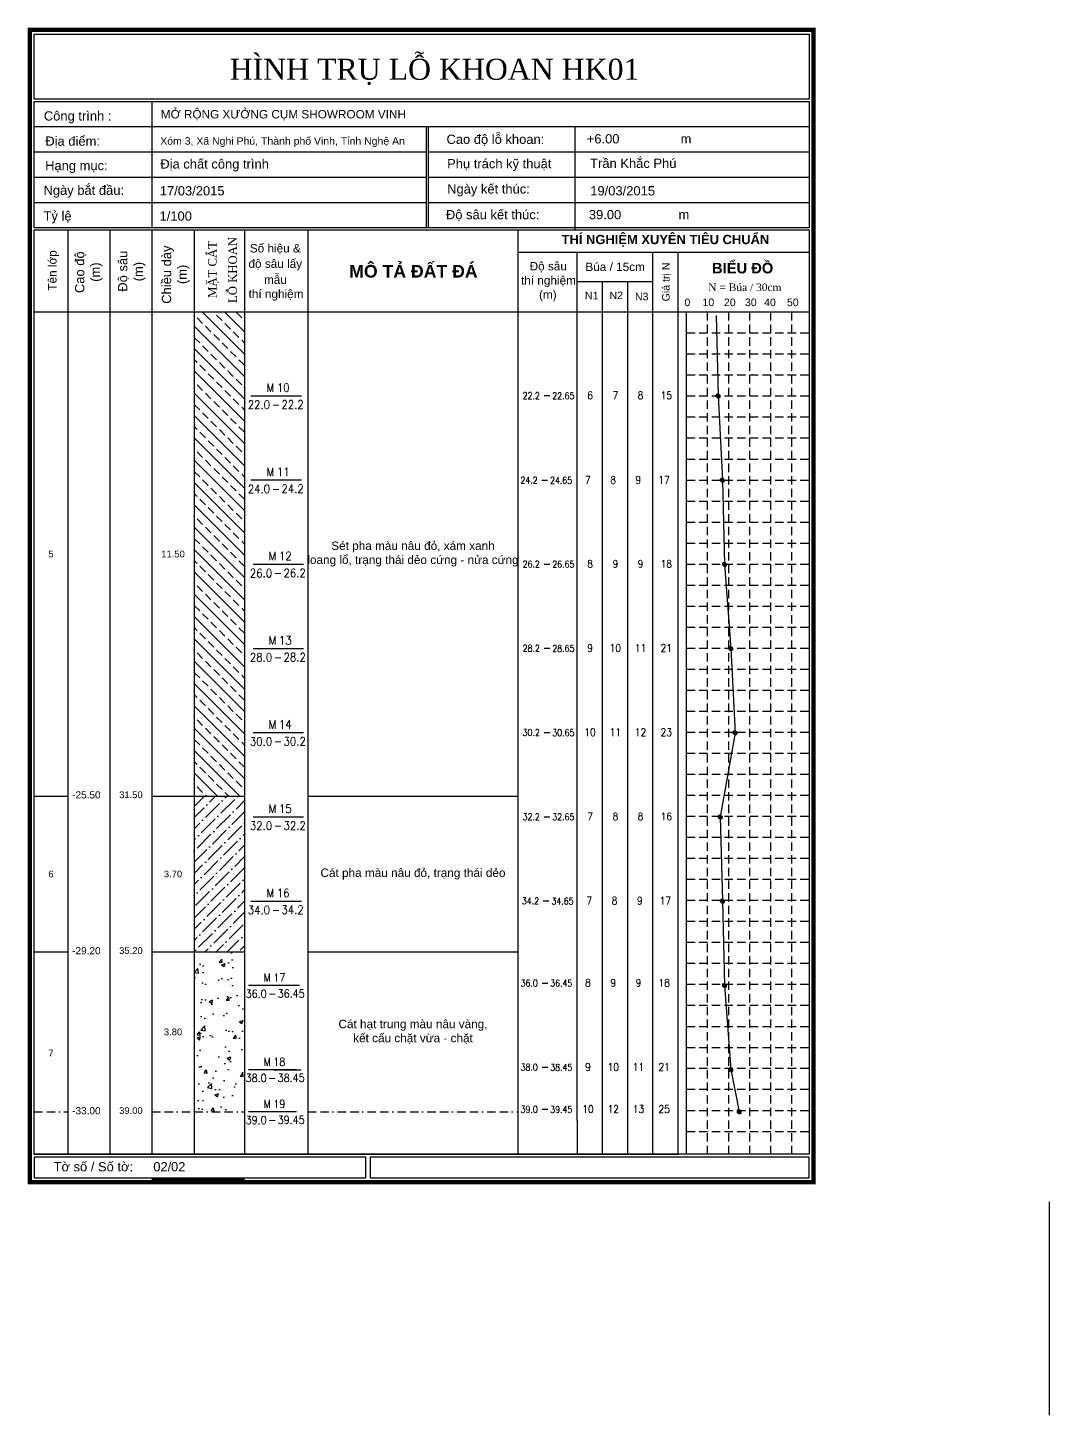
# Model space of a CAD drawing. Extents: x 66 to 2538, y 607 to 1038.
# Drawn here: x 1600.5 to 1843.2, y 609.8 to 939.3 of the extents above; entities that cross this region are included whole.
import ezdxf
from ezdxf.enums import TextEntityAlignment as Align

# ---------------------------------------------------------------- set-up
doc = ezdxf.new("R2010")
doc.units = 0
doc.header["$LTSCALE"] = 8
doc.header["$MEASUREMENT"] = 0
doc.linetypes.add('BORDER2', pattern=[0.875, 0.25, -0.125, 0.25, -0.125, 0, -0.125])
doc.linetypes.add('DASHED2', pattern=[0.375, 0.25, -0.125])
doc.layers.get('0').update_dxf_attribs({"linetype": 'CONTINUOUS'})
doc.layers.get('DEFPOINTS').update_dxf_attribs({"linetype": 'CONTINUOUS'})
for name, color, linetype in [('DUONG', 240, 'CONTINUOUS'), ('TEXT', 1, 'CONTINUOUS'), ('TO1', 2, 'CONTINUOUS')]:
    doc.layers.add(name, color=color, linetype=linetype)
doc.styles.add('ROMANS', font='romans.shx', dxfattribs={"width": 0.88, "height": 2})
doc.styles.get("Standard").update_dxf_attribs({"font": 'VNARIAL.ttf'})
doc.styles.add('VNARIAL', font='VNARIAL.ttf', dxfattribs={"height": 1.6})
doc.styles.add('VNARIALH', font='VHARIAL.ttf', dxfattribs={"height": 2.5})
doc.styles.add('VNTIMEH', font='VHTIME.ttf', dxfattribs={"height": 5})
doc.dimstyles.get("Standard").update_dxf_attribs({"dimtxt": 1.6, "dimasz": 0, "dimexe": 0.18, "dimexo": 0.0625, "dimgap": 0, "dimtad": 0, "dimtih": 1, "dimtoh": 1, "dimlfac": 0.1, "dimzin": 0, "dimdsep": 46, "dimtxsty": 'Standard', "dimblk1": 'NONE', "dimblk2": 'NONE', "dimsah": 1, "dimcen": 0, "dimse1": 1, "dimse2": 1, "dimsd1": 1, "dimsd2": 1, "dimclrd": 8, "dimclre": 8, "dimclrt": 6, "dimadec": 0, "dimazin": 0, "dimtfac": 1, "dimtdec": 4, "dimtofl": 0, "dimtmove": 0, "dimatfit": 3, "dimldrblk": 'NONE', "dimfxl": 1, "dimtolj": 1, "dimtzin": 0, "dimarcsym": 0})

# ---------------------------------------------------------------- blocks, each defined once
blk = doc.blocks.new('SAMPLE')
at = {"color": 1}
blk.add_line((-2, 0), (-14, 0), dxfattribs=at)
at = {"color": 6, "style": 'ROMANS', "width": 0.88}
for tag, p in [('SOHIEUMAU', (-7.85, 2)), ('DOSAUMAU2', (-6.76, -2))]:
    blk.add_attdef(tag, text='', height=2, dxfattribs=at).set_placement(p, align=Align.MIDDLE_LEFT)
blk.add_attdef('DOSAUMAU', text='', height=2, dxfattribs=at).set_placement((-9.48, -2.04), align=Align.MIDDLE_RIGHT)
at = {"layer": 'TO1', "color": 6, "style": 'ROMANS', "width": 0.88}
for s, p in [('M', (-9.38, 2)), ('-', (-8.08, -2))]:
    blk.add_text(s, height=2, dxfattribs=at).set_placement(p, align=Align.MIDDLE_CENTER)
blk = doc.blocks.new('Spt')
at = {"color": 6}
blk.add_line((6.16, 0), (7.52, 0), dxfattribs=at)
at = {"color": 6, "style": 'ROMANS', "width": 0.85}
blk.add_attdef('TU', text='', height=1.6, dxfattribs=at).set_placement((5.15, -0.01), align=Align.MIDDLE_RIGHT)
blk.add_attdef('DEN', text='', height=1.6, dxfattribs=at).set_placement((8.11, -0.04), align=Align.MIDDLE_LEFT)
at = {"color": 6, "style": 'ROMANS', "width": 0.88}
for tag, p in [('N1', (17.08, 0.05)), ('N2', (23.09, 0.05)), ('N3', (29.07, 0.05)), ('N', (35.18, 0.05))]:
    blk.add_attdef(tag, text='', height=1.8, dxfattribs=at).set_placement(p, align=Align.MIDDLE)
blk = doc.blocks.new('*D58')
at = {"layer": 'DEFPOINTS', "color": 0}
for p in [(1624.86, 757), (1625.01, 757.32), (1625.09, 757.29)]:
    blk.add_point(p, dxfattribs=at)
at = {"color": 6, "insert": (1625.01, 757.13), "char_height": 1.6, "attachment_point": 5}
blk.add_mtext('\\A1;31.50', dxfattribs=at)
blk = doc.blocks.new('_NONE')
at = {"color": 0, "linetype": 'ByBlock'}
blk.add_circle((0, 0), 0.25, dxfattribs=at)
blk = doc.blocks.new('*D59')
at = {"layer": 'DEFPOINTS', "color": 0}
for p in [(1624.86, 720), (1625.01, 720.32), (1625.09, 720.29)]:
    blk.add_point(p, dxfattribs=at)
at = {"color": 6, "insert": (1625.01, 720.13), "char_height": 1.6, "attachment_point": 5}
blk.add_mtext('\\A1;35.20', dxfattribs=at)
blk = doc.blocks.new('*D60')
at = {"layer": 'DEFPOINTS', "color": 0}
for p in [(1692.01, 756.82), (1692.01, 719.82), (1692.01, 719.82)]:
    blk.add_point(p, dxfattribs=at)
at = {"color": 6, "insert": (1692.01, 738.32), "char_height": 2, "attachment_point": 5}
blk.add_mtext('\\A1;C¸t pha mµu n©u ®á, tr¹ng th¸i dÎo', dxfattribs=at)
blk = doc.blocks.new('*D61')
at = {"layer": 'DEFPOINTS', "color": 0}
for p in [(1606.01, 871.82), (1606.01, 871.82), (1606.01, 756.82)]:
    blk.add_point(p, dxfattribs=at)
at = {"color": 6, "insert": (1606.01, 814.32), "char_height": 1.6, "attachment_point": 5}
blk.add_mtext('\\A1;5', dxfattribs=at)
blk = doc.blocks.new('*D62')
at = {"layer": 'DEFPOINTS', "color": 0}
for p in [(1606.01, 756.82), (1606.01, 756.82), (1606.01, 719.82)]:
    blk.add_point(p, dxfattribs=at)
at = {"color": 6, "insert": (1606.01, 738.32), "char_height": 1.6, "attachment_point": 5}
blk.add_mtext('\\A1;6', dxfattribs=at)
blk = doc.blocks.new('*D63')
at = {"layer": 'DEFPOINTS', "color": 0}
for p in [(1635.01, 756.82), (1635.01, 719.82), (1635.01, 719.82)]:
    blk.add_point(p, dxfattribs=at)
at = {"color": 6, "insert": (1635.01, 738.32), "char_height": 1.6, "attachment_point": 5}
blk.add_mtext('\\A1;3.70', dxfattribs=at)
blk = doc.blocks.new('*D64')
at = {"layer": 'DEFPOINTS', "color": 0}
for p in [(1635.01, 871.82), (1635.01, 756.82), (1635.01, 756.82)]:
    blk.add_point(p, dxfattribs=at)
at = {"color": 6, "insert": (1635.01, 814.32), "char_height": 1.6, "attachment_point": 5}
blk.add_mtext('\\A1;11.50', dxfattribs=at)
blk = doc.blocks.new('*D65')
at = {"layer": 'DEFPOINTS', "color": 0}
for p in [(1635.01, 719.82), (1635.01, 719.82), (1635.01, 681.82)]:
    blk.add_point(p, dxfattribs=at)
at = {"color": 6, "insert": (1635.01, 700.82), "char_height": 1.6, "attachment_point": 5}
blk.add_mtext('\\A1;3.80', dxfattribs=at)
blk = doc.blocks.new('*D69')
at = {"layer": 'DEFPOINTS', "color": 0}
for p in [(1692.01, 719.82), (1692.01, 681.82), (1692.01, 681.82)]:
    blk.add_point(p, dxfattribs=at)
at = {"color": 6, "insert": (1692.01, 700.82), "char_height": 2, "attachment_point": 5}
blk.add_mtext('\\A1;C¸t h¹t trung mµu n©u vµng,\\PkÕt cÊu chÆt võa - chÆt', dxfattribs=at)
blk = doc.blocks.new('*D71')
at = {"layer": 'DEFPOINTS', "color": 0}
for p in [(1606.01, 719.82), (1606.01, 719.82), (1606.01, 671.82)]:
    blk.add_point(p, dxfattribs=at)
at = {"color": 6, "insert": (1606.01, 695.82), "char_height": 1.6, "attachment_point": 5}
blk.add_mtext('\\A1;7', dxfattribs=at)
blk = doc.blocks.new('*D73')
at = {"layer": 'DEFPOINTS', "color": 0}
for p in [(1692.01, 871.82), (1692.01, 756.82), (1692.01, 756.82)]:
    blk.add_point(p, dxfattribs=at)
at = {"color": 6, "insert": (1692.01, 814.32), "char_height": 2, "attachment_point": 5}
blk.add_mtext('\\A1;SÐt pha mµu n©u ®á, x¸m xanh \\Ploang læ, tr¹ng th¸i dÎo cøng - nöa cøng', dxfattribs=at)
blk = doc.blocks.new('*D123')
at = {"layer": 'DEFPOINTS', "color": 0}
for p in [(1625.01, 682.32), (1625.09, 682.29), (1624.86, 682)]:
    blk.add_point(p, dxfattribs=at)
at = {"color": 6, "insert": (1625.01, 682.13), "char_height": 1.6, "attachment_point": 5}
blk.add_mtext('\\A1;39.00', dxfattribs=at)

msp = doc.modelspace()

# ---------------------------------------------------------------- hatches: boundary and pattern name
h = msp.add_hatch()
h.set_pattern_fill('ANSI31', color=1, scale=0.005, style=0)
h.set_pattern_definition([(45, (1266.4671317, 2.140705), (-0.00044194173824, 0.00044194173824), [])])
h.paths.add_polyline_path([(1764.03, 851.864, 1), (1764.996, 851.864, 1)])
h.paths.add_polyline_path([(1764.746, 851.876, -1), (1764.272, 851.876, -1)], flags=16)
h = msp.add_hatch()
h.set_pattern_fill('ANSI31', color=1, scale=0.005, style=0)
h.set_pattern_definition([(45, (1267.4671317, -17.859295), (-0.00044194173824, 0.00044194173824), [])])
h.paths.add_polyline_path([(1765.03, 831.864, 1), (1765.996, 831.864, 1)])
h.paths.add_polyline_path([(1765.746, 831.876, -1), (1765.272, 831.876, -1)], flags=16)
h = msp.add_hatch()
h.set_pattern_fill('ANSI31', color=1, scale=0.005, style=0)
h.set_pattern_definition([(45, (1267.9671317, -37.859295), (-0.00044194173824, 0.00044194173824), [])])
h.paths.add_polyline_path([(1765.53, 811.864, 1), (1766.496, 811.864, 1)])
h.paths.add_polyline_path([(1766.246, 811.876, -1), (1765.772, 811.876, -1)], flags=16)
h = msp.add_hatch()
h.set_pattern_fill('ANSI31', color=1, scale=0.005, style=0)
h.set_pattern_definition([(45, (1269.4671317, -57.859295), (-0.00044194173824, 0.00044194173824), [])])
h.paths.add_polyline_path([(1767.03, 791.864, 1), (1767.996, 791.864, 1)])
h.paths.add_polyline_path([(1767.746, 791.876, -1), (1767.272, 791.876, -1)], flags=16)
h = msp.add_hatch()
h.set_pattern_fill('ANSI31', color=1, scale=0.005, style=0)
h.set_pattern_definition([(45, (1270.4671317, -77.859295), (-0.00044194173824, 0.00044194173824), [])])
h.paths.add_polyline_path([(1768.03, 771.864, 1), (1768.996, 771.864, 1)])
h.paths.add_polyline_path([(1768.746, 771.876, -1), (1768.272, 771.876, -1)], flags=16)
h = msp.add_hatch()
h.set_pattern_fill('ANSI31', color=1, scale=0.005, style=0)
h.set_pattern_definition([(45, (1266.9671317, -97.859295), (-0.00044194173824, 0.00044194173824), [])])
h.paths.add_polyline_path([(1764.53, 751.864, 1), (1765.496, 751.864, 1)])
h.paths.add_polyline_path([(1765.246, 751.876, -1), (1764.772, 751.876, -1)], flags=16)
h = msp.add_hatch()
h.set_pattern_fill('ANSI31', color=1, scale=0.005, style=0)
h.set_pattern_definition([(45, (1267.4671317, -117.859295), (-0.00044194173824, 0.00044194173824), [])])
h.paths.add_polyline_path([(1765.03, 731.864, 1), (1765.996, 731.864, 1)])
h.paths.add_polyline_path([(1765.746, 731.876, -1), (1765.272, 731.876, -1)], flags=16)
h = msp.add_hatch()
h.set_pattern_fill('ANSI31', color=1, scale=0.005, style=0)
h.set_pattern_definition([(45, (1267.9671317, -137.859295), (-0.00044194173824, 0.00044194173824), [])])
h.paths.add_polyline_path([(1765.53, 711.864, 1), (1766.496, 711.864, 1)])
h.paths.add_polyline_path([(1766.246, 711.876, -1), (1765.772, 711.876, -1)], flags=16)
h = msp.add_hatch()
h.set_pattern_fill('ANSI31', color=1, scale=0.005, style=0)
h.set_pattern_definition([(45, (1269.4671317, -157.859295), (-0.00044194173824, 0.00044194173824), [])])
h.paths.add_polyline_path([(1767.03, 691.864, 1), (1767.996, 691.864, 1)])
h.paths.add_polyline_path([(1767.746, 691.876, -1), (1767.272, 691.876, -1)], flags=16)
h = msp.add_hatch()
h.set_pattern_fill('ANSI31', color=1, scale=0.005, style=0)
h.set_pattern_definition([(45, (1271.4671317, -167.859295), (-0.00044194173824, 0.00044194173824), [])])
h.paths.add_polyline_path([(1769.03, 681.864, 1), (1769.996, 681.864, 1)])
h.paths.add_polyline_path([(1769.746, 681.876, -1), (1769.272, 681.876, -1)], flags=16)
at = {"layer": 'DUONG'}
h = msp.add_hatch(dxfattribs=at)
h.set_pattern_fill('ANSI33', color=1, scale=15, angle=90, style=0)
h.paths.add_polyline_path([(1640.009, 756.823), (1652.009, 756.823), (1652.009, 871.823), (1640.009, 871.823)])
h = msp.add_hatch(dxfattribs=at)
h.set_pattern_fill('ANSI36', color=1, scale=15, style=0)
h.paths.add_polyline_path([(1640.009, 719.823), (1652.009, 719.823), (1652.009, 756.823), (1640.009, 756.823)])
h = msp.add_hatch(dxfattribs=at)
h.set_pattern_fill('AR-CONC', color=1, scale=1.2, style=0)
h.set_pattern_definition([(50, (0, 0), (8.607122, -0.753026), [0.9, -9.9]), (355, (0, 0), (-1.665016, 9.026306), [0.72, -7.92]), (100.4514, (0.717, -0.063), (6.942113, 8.273275), [0.764882, -8.413705]), (46.1842, (0, 2.4), (12.80689, -1.98623), [1.35, -14.85]), (96.6356, (1.067, 2.234), (11.21595, 11.689414), [1.14732, -12.62056]), (351.1842, (0, 2.4), (11.21594, 11.68942), [1.08, -11.88]), (21, (1.2, 1.8), (7.162885, -4.831427), [0.9, -9.9]), (326, (1.2, 1.8), (2.919784, 8.7018), [0.72, -7.92]), (71.4514, (1.797, 1.397), (10.08267, 3.870366), [0.764882, -8.413705]), (37.5, (0, 0), (0.1459183, 3.994726), [0, -7.824, 0, -8.04, 0, -7.95]), (7.5, (0, 0), (3.156834, 4.732941), [0, -4.584, 0, -7.644, 0, -3.03]), (327.5, (-2.676, 0), (6.405869, -0.2706585), [0, -3, 0, -9.36, 0, -12.42]), (317.5, (-3.876, 0), (6.998234, 1.20126), [0, -3.9, 0, -6.216, 0, -8.82])])
h.paths.add_polyline_path([(1640.009, 681.823), (1652.009, 681.823), (1652.009, 719.823), (1640.009, 719.823)])

# ---------------------------------------------------------------- linework, layer by layer
at = {"color": 5, "linetype": 'Continuous'}
for p, q in [((1602.009, 915.823), (1695.7, 915.823)), ((1602.009, 915.823), (1695.7, 915.823)), ((1695.7, 915.823), (1786.152, 915.823)), ((1695.7, 915.823), (1786.152, 915.823)), ((1602.009, 909.823), (1695.2, 909.823)), ((1602.009, 909.823), (1695.2, 909.823)), ((1695.7, 909.823), (1786.152, 909.823)), ((1695.7, 909.823), (1786.152, 909.823)), ((1602.009, 903.823), (1695.2, 903.823)), ((1602.009, 903.823), (1695.2, 903.823)), ((1695.7, 903.823), (1786.152, 903.823)), ((1695.7, 903.823), (1786.152, 903.823)), ((1602.009, 897.823), (1695.2, 897.823)), ((1602.009, 897.823), (1695.2, 897.823)), ((1695.7, 897.823), (1786.152, 897.823)), ((1695.7, 897.823), (1786.152, 897.823))]:
    msp.add_line(p, q, dxfattribs=at)
at = {"color": 5}
for p, q in [((1695.2, 891.823), (1695.2, 915.823)), ((1695.2, 891.823), (1695.2, 915.823)), ((1695.7, 891.823), (1695.7, 915.823)), ((1695.7, 891.823), (1695.7, 915.823)), ((1730.512, 891.323), (1730.512, 915.823)), ((1730.512, 891.323), (1730.512, 915.823)), ((1717.009, 671.799), (1717.009, 891.323)), ((1717.009, 671.799), (1717.009, 891.323)), ((1717.009, 886.023), (1786.152, 886.023)), ((1717.009, 886.023), (1786.152, 886.023)), ((1731.009, 679.799), (1731.009, 886.023)), ((1731.009, 679.799), (1731.009, 886.023)), ((1749.009, 671.799), (1749.009, 886.023)), ((1749.009, 671.799), (1749.009, 886.023)), ((1755.009, 671.799), (1755.009, 886.023)), ((1755.009, 671.799), (1755.009, 886.023)), ((1731.009, 879.023), (1749.009, 879.023)), ((1731.009, 879.023), (1749.009, 879.023)), ((1737.009, 671.799), (1737.009, 879.023)), ((1737.009, 671.799), (1737.009, 879.023)), ((1743.009, 671.799), (1743.009, 879.023)), ((1743.009, 671.799), (1743.009, 879.023)), ((1602.009, 871.823), (1786.152, 871.823)), ((1602.009, 871.823), (1786.152, 871.823)), ((1757.009, 671.799), (1757.009, 871.823)), ((1757.009, 671.799), (1757.009, 871.823)), ((1602.009, 756.823), (1610.009, 756.823)), ((1630.009, 756.823), (1652.009, 756.823)), ((1667.009, 756.823), (1717.009, 756.823)), ((1602.009, 719.823), (1610.009, 719.823)), ((1630.009, 719.823), (1652.009, 719.823)), ((1667.009, 719.823), (1717.009, 719.823)), ((1731.009, 679.799), (1731.008, 671.806)), ((1602.009, 671.823), (1755.009, 671.823)), ((1630.009, 671.823), (1652.009, 671.823)), ((1667.009, 671.823), (1717.009, 671.823)), ((1630.009, 665.823), (1652.009, 665.823))]:
    msp.add_line(p, q, dxfattribs=at)
at = {"color": 3, "linetype": 'DASHED2'}
for p, q in [((1762.009, 671.799), (1762.009, 871.823)), ((1762.009, 671.799), (1762.009, 871.823)), ((1767.009, 671.799), (1767.009, 871.823)), ((1767.009, 671.799), (1767.009, 871.823)), ((1772.009, 671.799), (1772.009, 871.823)), ((1772.009, 671.799), (1772.009, 871.823)), ((1777.009, 671.799), (1777.009, 871.823)), ((1777.009, 671.799), (1777.009, 871.823)), ((1782.009, 671.799), (1782.009, 871.823)), ((1782.009, 671.799), (1782.009, 871.823)), ((1757.009, 866.876), (1786.152, 866.876)), ((1757.009, 866.876), (1786.152, 866.876)), ((1757.009, 861.876), (1786.152, 861.876)), ((1757.009, 861.876), (1786.152, 861.876)), ((1757.009, 856.876), (1786.152, 856.876)), ((1757.009, 856.876), (1786.152, 856.876)), ((1757.009, 851.876), (1786.152, 851.876)), ((1757.009, 851.876), (1786.152, 851.876)), ((1757.009, 846.876), (1786.152, 846.876)), ((1757.009, 846.876), (1786.152, 846.876)), ((1757.009, 841.876), (1786.152, 841.876)), ((1757.009, 841.876), (1786.152, 841.876)), ((1757.009, 836.876), (1786.152, 836.876)), ((1757.009, 836.876), (1786.152, 836.876)), ((1757.009, 831.876), (1786.152, 831.876)), ((1757.009, 831.876), (1786.152, 831.876)), ((1757.009, 826.876), (1786.152, 826.876)), ((1757.009, 826.876), (1786.152, 826.876)), ((1757.009, 821.876), (1786.152, 821.876)), ((1757.009, 821.876), (1786.152, 821.876)), ((1757.009, 816.876), (1786.152, 816.876)), ((1757.009, 816.876), (1786.152, 816.876)), ((1757.009, 811.876), (1786.152, 811.876)), ((1757.009, 811.876), (1786.152, 811.876)), ((1757.009, 806.928), (1786.152, 806.928)), ((1757.009, 806.928), (1786.152, 806.928)), ((1757.009, 801.928), (1786.152, 801.928)), ((1757.009, 801.928), (1786.152, 801.928)), ((1757.009, 796.928), (1786.152, 796.928)), ((1757.009, 796.928), (1786.152, 796.928)), ((1757.009, 791.928), (1786.152, 791.928)), ((1757.009, 791.928), (1786.152, 791.928)), ((1757.009, 786.981), (1786.152, 786.981)), ((1757.009, 786.981), (1786.152, 786.981)), ((1757.009, 781.981), (1786.152, 781.981)), ((1757.009, 781.981), (1786.152, 781.981)), ((1757.009, 776.981), (1786.152, 776.981)), ((1757.009, 776.981), (1786.152, 776.981)), ((1757.009, 771.981), (1786.152, 771.981)), ((1757.009, 771.981), (1786.152, 771.981)), ((1757.009, 767.033), (1786.152, 767.033)), ((1757.009, 767.033), (1786.152, 767.033)), ((1757.009, 762.033), (1786.152, 762.033)), ((1757.009, 762.033), (1786.152, 762.033)), ((1757.009, 757.033), (1786.152, 757.033)), ((1757.009, 757.033), (1786.152, 757.033)), ((1757.009, 752.033), (1786.152, 752.033)), ((1757.009, 752.033), (1786.152, 752.033)), ((1757.009, 747.085), (1786.152, 747.085)), ((1757.009, 747.085), (1786.152, 747.085)), ((1757.009, 742.085), (1786.152, 742.085)), ((1757.009, 742.085), (1786.152, 742.085)), ((1757.009, 737.085), (1786.152, 737.085)), ((1757.009, 737.085), (1786.152, 737.085)), ((1757.009, 732.085), (1786.152, 732.085)), ((1757.009, 732.085), (1786.152, 732.085)), ((1757.009, 727.138), (1786.152, 727.138)), ((1757.009, 727.138), (1786.152, 727.138)), ((1757.009, 722.138), (1786.152, 722.138)), ((1757.009, 722.138), (1786.152, 722.138)), ((1757.009, 717.138), (1786.152, 717.138)), ((1757.009, 717.138), (1786.152, 717.138)), ((1757.009, 712.138), (1786.152, 712.138)), ((1757.009, 712.138), (1786.152, 712.138)), ((1757.009, 707.138), (1786.152, 707.138)), ((1757.009, 707.138), (1786.152, 707.138)), ((1757.009, 702.138), (1786.152, 702.138)), ((1757.009, 702.138), (1786.152, 702.138)), ((1757.009, 697.138), (1786.152, 697.138)), ((1757.009, 697.138), (1786.152, 697.138)), ((1757.009, 692.19), (1786.152, 692.19)), ((1757.009, 692.19), (1786.152, 692.19)), ((1757.009, 687.19), (1786.152, 687.19)), ((1757.009, 687.19), (1786.152, 687.19)), ((1757.009, 682.19), (1786.152, 682.19)), ((1757.009, 682.19), (1786.152, 682.19)), ((1757.009, 677.19), (1786.152, 677.19)), ((1757.009, 677.19), (1786.152, 677.19))]:
    msp.add_line(p, q, dxfattribs=at)
at = {"color": 5, "linetype": 'BORDER2'}
for p, q in [((1602.009, 681.823), (1610.009, 681.823)), ((1630.009, 681.823), (1652.009, 681.823)), ((1667.009, 681.823), (1717.009, 681.823))]:
    msp.add_line(p, q, dxfattribs=at)
at = {"color": 8}
msp.add_line((1843.152, 660.473), (1843.152, 609.784), dxfattribs=at)
msp.add_line((1843.152, 660.473), (1843.152, 609.784), dxfattribs=at)
at = {"color": 1, "const_width": 1}
msp.add_lwpolyline([(1601, 665.141), (1787.152, 665.141), (1787.152, 938.805), (1601, 938.805)], close=True, dxfattribs=at)
msp.add_lwpolyline([(1601, 665.141), (1787.152, 665.141), (1787.152, 938.805), (1601, 938.805)], close=True, dxfattribs=at)
at = {"color": 5}
for points in [[(1602.009, 937.805), (1786.152, 937.805), (1786.152, 922.323), (1602.009, 922.323)], [(1602.009, 937.805), (1786.152, 937.805), (1786.152, 922.323), (1602.009, 922.323)], [(1602.009, 921.823), (1786.152, 921.823), (1786.152, 891.823), (1602.009, 891.823)], [(1602.009, 921.823), (1786.152, 921.823), (1786.152, 891.823), (1602.009, 891.823)], [(1602.009, 891.323), (1786.152, 891.323), (1786.152, 671.799), (1602.009, 671.823)], [(1602.009, 891.323), (1786.152, 891.323), (1786.152, 671.799), (1602.009, 671.823)], [(1602.009, 666.141), (1680.848, 666.141), (1680.848, 671.099), (1602.009, 671.099)], [(1602.009, 666.141), (1680.848, 666.141), (1680.848, 671.099), (1602.009, 671.099)], [(1681.848, 666.141), (1786.152, 666.141), (1786.152, 671.099), (1681.848, 671.099)], [(1681.848, 666.141), (1786.152, 666.141), (1786.152, 671.099), (1681.848, 671.099)]]:
    msp.add_lwpolyline(points, close=True, dxfattribs=at)
for points in [[(1630.009, 921.823), (1630.009, 891.823)], [(1630.009, 921.823), (1630.009, 891.823)], [(1610.009, 891.323), (1610.009, 671.822)], [(1620.009, 891.323), (1620.009, 671.821)], [(1620.009, 891.323), (1620.009, 671.821)], [(1630.009, 891.323), (1630.009, 671.82)], [(1630.009, 891.323), (1630.009, 671.82)], [(1640.009, 891.323), (1640.009, 671.818)], [(1640.009, 891.323), (1640.009, 671.818)], [(1652.009, 891.323), (1652.009, 671.817)], [(1652.009, 891.323), (1652.009, 671.817)], [(1667.009, 891.323), (1667.009, 671.815)], [(1667.009, 891.323), (1667.009, 671.815)]]:
    msp.add_lwpolyline(points, dxfattribs=at)
at = {"color": 1}
for centre in [(1764.509, 851.876), (1765.509, 831.876), (1766.009, 811.876), (1767.509, 791.876), (1768.509, 771.876), (1765.009, 751.876), (1765.509, 731.876), (1766.009, 711.876), (1767.509, 691.876), (1769.509, 681.876)]:
    msp.add_circle(centre, 0.237, dxfattribs=at)
for p in [(1764.509, 851.876), (1765.509, 831.876), (1766.009, 811.876), (1767.509, 791.876), (1768.509, 771.876), (1765.009, 751.876), (1765.509, 731.876), (1766.009, 711.876), (1767.509, 691.876), (1769.509, 681.876)]:
    msp.add_point(p, dxfattribs=at)
at = {"layer": 'DUONG', "color": 1}
for p, q in [((1764, 871), (1764.509, 851.876)), ((1764.509, 851.876), (1765.509, 831.876)), ((1765.509, 831.876), (1766.009, 811.876)), ((1766.009, 811.876), (1767.509, 791.876)), ((1767.509, 791.876), (1768.509, 771.876)), ((1768.509, 771.876), (1765.009, 751.876)), ((1765.009, 751.876), (1765.509, 731.876)), ((1765.509, 731.876), (1766.009, 711.876)), ((1665.029, 711.823), (1661.5, 711.823)), ((1766.009, 711.876), (1767.509, 691.876)), ((1658.971, 691.823), (1665.471, 691.823)), ((1767.509, 691.876), (1769.509, 681.876))]:
    msp.add_line(p, q, dxfattribs=at)

# ---------------------------------------------------------------- block references
at = {"color": 1}
for name, p, values in [('SAMPLE', (1667.529, 851.823), {'SOHIEUMAU': '10', 'DOSAUMAU': '22.0', 'DOSAUMAU2': '22.2'}), ('Spt', (1716.999, 851.94), {'TU': '22.2', 'DEN': '22.65', 'N1': '6', 'N2': '7', 'N3': '8', 'N': '15'}), ('SAMPLE', (1667.529, 831.823), {'SOHIEUMAU': '11', 'DOSAUMAU': '24.0', 'DOSAUMAU2': '24.2'}), ('Spt', (1716.459, 831.866), {'TU': '24.2', 'DEN': '24.65', 'N1': '7', 'N2': '8', 'N3': '9', 'N': '17'}), ('SAMPLE', (1668.029, 811.823), {'SOHIEUMAU': '12', 'DOSAUMAU': '26.0', 'DOSAUMAU2': '26.2'}), ('Spt', (1716.999, 811.94), {'TU': '26.2', 'DEN': '26.65', 'N1': '8', 'N2': '9', 'N3': '9', 'N': '18'}), ('SAMPLE', (1668.029, 791.823), {'SOHIEUMAU': '13', 'DOSAUMAU': '28.0', 'DOSAUMAU2': '28.2'}), ('Spt', (1716.999, 791.94), {'TU': '28.2', 'DEN': '28.65', 'N1': '9', 'N2': '10', 'N3': '11', 'N': '21'}), ('SAMPLE', (1668.029, 771.823), {'SOHIEUMAU': '14', 'DOSAUMAU': '30.0', 'DOSAUMAU2': '30.2'}), ('Spt', (1716.999, 771.94), {'TU': '30.2', 'DEN': '30.65', 'N1': '10', 'N2': '11', 'N3': '12', 'N': '23'}), ('SAMPLE', (1668.029, 751.823), {'SOHIEUMAU': '15', 'DOSAUMAU': '32.0', 'DOSAUMAU2': '32.2'}), ('Spt', (1716.999, 751.94), {'TU': '32.2', 'DEN': '32.65', 'N1': '7', 'N2': '8', 'N3': '8', 'N': '16'}), ('SAMPLE', (1667.529, 731.823), {'SOHIEUMAU': '16', 'DOSAUMAU': '34.0', 'DOSAUMAU2': '34.2'}), ('Spt', (1716.799, 731.94), {'TU': '34.2', 'DEN': '34.65', 'N1': '7', 'N2': '8', 'N3': '9', 'N': '17'}), ('Spt', (1716.499, 712.44), {'TU': '36.0', 'DEN': '36.45', 'N1': '8', 'N2': '9', 'N3': '9', 'N': '18'}), ('Spt', (1716.499, 692.44), {'TU': '38.0', 'DEN': '38.45', 'N1': '9', 'N2': '10', 'N3': '11', 'N': '21'}), ('Spt', (1716.499, 682.44), {'TU': '39.0', 'DEN': '39.45', 'N1': '10', 'N2': '12', 'N3': '13', 'N': '25'})]:
    msp.add_blockref(name, p, dxfattribs=at).add_auto_attribs(values)
at = {"color": 1, "xscale": 0.9500000000000028, "yscale": 0.9500000000000028, "zscale": 0.95}
for p, values in [((1666.278, 711.823), {'SOHIEUMAU': '17', 'DOSAUMAU': '36.0', 'DOSAUMAU2': '36.45'}), ((1666.278, 691.823), {'SOHIEUMAU': '18', 'DOSAUMAU': '38.0', 'DOSAUMAU2': '38.45'}), ((1666.278, 681.823), {'SOHIEUMAU': '19', 'DOSAUMAU': '39.0', 'DOSAUMAU2': '39.45'})]:
    msp.add_blockref('SAMPLE', p, dxfattribs=at).add_auto_attribs(values)

# ---------------------------------------------------------------- texts
at = {"color": 1}
for s, height, style, p in [('h×nh trô Lç khoan HK01', 5, 'VNTIMEH', (1648.464, 926.945)), ('C«ng tr×nh :', 2.2, 'VNARIAL', (1604.326, 917.266)), ('§Þa ®iÓm:', 2.2, 'VNARIAL', (1604.678, 911.283)), ('Cao ®é lç khoan:', 2.2, 'VNARIAL', (1699.969, 911.721)), ('H¹ng môc:', 2.2, 'VNARIAL', (1604.625, 905.48)), ('Phô tr¸ch kü thuËt', 2.2, 'VNARIAL', (1700.125, 905.928)), ('Ngµy b¾t ®Çu:', 2.2, 'VNARIAL', (1604.244, 899.623)), ('Ngµy kÕt thóc:', 2.2, 'VNARIAL', (1700.125, 899.928)), ('Tû lÖ ', 2.2, 'VNARIAL', (1604.249, 893.512)), ('§é s©u kÕt thóc:', 2.2, 'VNARIAL', (1699.83, 893.827)), ('Sè hiÖu & ', 2, 'VNARIAL', (1653.246, 885.933)), ('Sè hiÖu & ', 2, 'VNARIAL', (1653.246, 885.933)), ('®é s©u lÊy ', 2, 'VNARIAL', (1652.932, 882.285)), ('®é s©u lÊy ', 2, 'VNARIAL', (1652.932, 882.285)), ('§é s©u ', 2, 'VNARIAL', (1719.722, 881.686)), ('§é s©u ', 2, 'VNARIAL', (1719.722, 881.686)), ('Bóa / 15cm', 2, 'VNARIAL', (1732.971, 881.527)), ('Bóa / 15cm', 2, 'VNARIAL', (1732.971, 881.527)), ('mÉu', 2, 'VNARIAL', (1656.626, 878.484)), ('mÉu', 2, 'VNARIAL', (1656.626, 878.484)), ('thÝ nghiÖm', 2, 'VNARIAL', (1717.668, 878.309)), ('thÝ nghiÖm', 2, 'VNARIAL', (1717.668, 878.309)), ('thÝ nghiÖm', 2, 'VNARIAL', (1652.956, 875.107)), ('thÝ nghiÖm', 2, 'VNARIAL', (1652.956, 875.107)), ('(m)', 2, 'VNARIAL', (1721.954, 874.942)), ('(m)', 2, 'VNARIAL', (1721.954, 874.942)), ('N1', 1.8, 'VNARIAL', (1732.855, 874.793)), ('N1', 1.8, 'VNARIAL', (1732.855, 874.793)), ('N2', 1.8, 'VNARIAL', (1738.675, 874.855)), ('N2', 1.8, 'VNARIAL', (1738.675, 874.855)), ('N3', 1.8, 'VNARIAL', (1744.742, 874.556)), ('N3', 1.8, 'VNARIAL', (1744.742, 874.556)), ('Tê sè / Sè tê: ', 2.2, 'VNARIAL', (1606.638, 667.708)), ('Tê sè / Sè tê: ', 2.2, 'VNARIAL', (1606.638, 667.708)), ('02', 2.2, 'VNARIAL', (1634.531, 667.708))]:
    msp.add_text(s, height=height, dxfattribs=dict(at, style=style)).set_placement(p)
at = {"color": 1, "style": 'VNARIAL'}
msp.add_text('Xãm 3, X· Nghi Phó, Thµnh phè Vinh, TØnh NghÖ An', height=1.782, dxfattribs=at).set_placement((1631.972, 910.99), align=Align.BOTTOM_LEFT)
at = {"color": 1}
for s, height, style, p in [('ChiÒu dµy ', 2.2, 'VNARIAL', (1634.565, 873.753)), ('ChiÒu dµy ', 2.2, 'VNARIAL', (1634.565, 873.753)), ('mÆt c¾t ', 2, 'VNTIMEH', (1645.349, 875.14)), ('mÆt c¾t ', 2, 'VNTIMEH', (1645.349, 875.14)), ('lç khoan', 2, 'VNTIMEH', (1650.183, 873.937)), ('lç khoan', 2, 'VNTIMEH', (1650.183, 873.937)), ('Tªn líp', 2, 'VNARIAL', (1607.344, 876.867)), ('Tªn líp', 2, 'VNARIAL', (1607.344, 876.867)), ('Cao ®é ', 2.2, 'VNARIAL', (1613.925, 876.29)), ('Cao ®é ', 2.2, 'VNARIAL', (1613.925, 876.29)), ('(m)', 2.2, 'VNARIAL', (1617.629, 878.962)), ('(m)', 2.2, 'VNARIAL', (1617.629, 878.962)), ('§é s©u ', 2.2, 'VNARIAL', (1624.156, 876.625)), ('§é s©u ', 2.2, 'VNARIAL', (1624.156, 876.625)), ('(m)', 2.2, 'VNARIAL', (1627.86, 879.08)), ('(m)', 2.2, 'VNARIAL', (1627.86, 879.08)), ('Gi¸ trÞ N', 1.8, 'VNARIAL', (1752.974, 874.319)), ('Gi¸ trÞ N', 1.8, 'VNARIAL', (1752.974, 874.319)), ('(m)', 2.2, 'VNARIAL', (1638.269, 878.431)), ('(m)', 2.2, 'VNARIAL', (1638.269, 878.431))]:
    msp.add_text(s, height=height, rotation=90, dxfattribs=dict(at, style=style)).set_placement(p)
for s, insert, char_height, width, attachment_point, style in [('\\f.VnArialH|b1|i0|c0|p34;thÝ nghiÖm xuyªn tiªu chuÈn', (1751.978, 888.731), 2.2, 50.79092, 5, 'VNARIAL'), ('\\f.VnArialH|b1|i0|c0|p34;thÝ nghiÖm xuyªn tiªu chuÈn', (1751.978, 888.731), 2.2, 50.79092, 5, 'VNARIAL'), ('\\f.VnArialH|b1|i0|c0|p34;M« t¶ ®Êt ®¸', (1692.112, 881.454), 3, 39.7313, 5, 'VNARIALH'), ('\\f.VnArialH|b1|i0|c0|p34;M« t¶ ®Êt ®¸', (1692.112, 881.454), 3, 39.7313, 5, 'VNARIALH'), ('\\f.VnArialH|b1|i0|c0|p34;biÓu ®å', (1770.324, 882.201), 2.5, 17.3794, 5, 'VNARIAL'), ('\\f.VnArialH|b1|i0|c0|p34;biÓu ®å', (1770.324, 882.201), 2.5, 17.3794, 5, 'VNARIAL'), ('\\f.VnTime|b0|i0|c0|p34;N = Bóa / 30cm', (1779.543, 877.654), 1.8, 18.7686, 6, 'VNTIMEH'), ('\\f.VnTime|b0|i0|c0|p34;N = Bóa / 30cm', (1779.543, 877.654), 1.8, 18.7686, 6, 'VNTIMEH'), ('0', (1757.191, 874.08), 1.8, 2.31179, 5, 'VNARIAL'), ('0', (1757.191, 874.08), 1.8, 2.31179, 5, 'VNARIAL'), ('10', (1762.176, 874.08), 1.8, 2.3118, 5, 'VNARIAL'), ('10', (1762.176, 874.08), 1.8, 2.3118, 5, 'VNARIAL'), ('20', (1767.271, 874.08), 1.8, 2.3118, 5, 'VNARIAL'), ('20', (1767.271, 874.08), 1.8, 2.3118, 5, 'VNARIAL'), ('30', (1772.256, 874.08), 1.8, 2.3118, 5, 'VNARIAL'), ('30', (1772.256, 874.08), 1.8, 2.3118, 5, 'VNARIAL'), ('40', (1776.809, 874.08), 1.8, 2.3118, 5, 'VNARIAL'), ('40', (1776.809, 874.08), 1.8, 2.3118, 5, 'VNARIAL'), ('50', (1782.228, 874.08), 1.8, 2.3118, 5, 'VNARIAL'), ('50', (1782.228, 874.08), 1.8, 2.3118, 5, 'VNARIAL')]:
    msp.add_mtext(s, dxfattribs=dict(at, insert=insert, char_height=char_height, width=width, attachment_point=attachment_point, style=style))
at = {"layer": 'TEXT', "color": 1}
for s, height, style, p in [('më réng x\xadëng côm showroom vinh', 2, 'VNARIALH', (1632.099, 917.17)), ('+6.00', 2.2, 'VNARIAL', (1733.29, 911.17)), ('m', 2.2, 'VNARIAL', (1755.592, 911.17)), ('§Þa chÊt c«ng tr×nh', 2.2, 'VNARIAL', (1631.988, 905.197)), ('TrÇn Kh¾c Phó', 2.2, 'VNARIAL', (1734.092, 905.353)), ('17/03/2015', 2.2, 'VNARIAL', (1631.872, 898.823)), ('19/03/2015', 2.2, 'VNARIAL', (1734.119, 898.823)), ('1/100', 2.2, 'VNARIAL', (1631.808, 892.823)), ('39.00', 2.2, 'VNARIAL', (1733.79, 893.17)), ('m', 2.2, 'VNARIAL', (1755.092, 893.17)), ('02/', 2.2, 'VNARIAL', (1630.324, 667.05))]:
    msp.add_text(s, height=height, dxfattribs=dict(at, style=style)).set_placement(p, align=Align.BOTTOM_LEFT)
at = {"layer": 'TO1', "color": 6, "style": 'VNARIAL'}
for s, p in [('-25.50', (1614.427, 757.114)), ('-29.20', (1614.427, 720.114)), ('-33.00', (1614.427, 682.114))]:
    msp.add_text(s, height=1.7, dxfattribs=at).set_placement(p, align=Align.MIDDLE_CENTER)

# ---------------------------------------------------------------- dimensions: what is measured, and where the dimension line sits
at = {"color": 2}
for p1, p2, text, picture, middle in [((1606.009, 756.823), (1606.009, 871.823), '5', '*D61', (1606.009, 814.323)), ((1606.009, 719.823), (1606.009, 756.823), '6', '*D62', (1606.009, 738.323)), ((1606.007, 671.823), (1606.009, 719.823), '7', '*D71', (1606.008, 695.823))]:
    dim = msp.add_aligned_dim(p1=p1, p2=p2, distance=0, text=text, dimstyle='Standard', dxfattribs=at)
    dim.commit()
    dim.dimension.update_dxf_attribs({"geometry": picture, "text_midpoint": middle})
for p1, p2, picture, middle in [((1635.009, 871.823), (1635.009, 756.823), '*D64', (1635.009, 814.323)), ((1635.009, 756.823), (1635.009, 719.823), '*D63', (1635.009, 738.323)), ((1635.009, 681.823), (1635.009, 719.823), '*D65', (1635.009, 700.823))]:
    dim = msp.add_aligned_dim(p1=p1, p2=p2, distance=0, dimstyle='Standard', dxfattribs=at)
    dim.commit()
    dim.dimension.update_dxf_attribs({"geometry": picture, "text_midpoint": middle})
for p1, p2, text, picture, middle in [((1692.009, 871.823), (1692.008, 756.823), 'SÐt pha mµu n©u ®á, x¸m xanh \\Ploang læ, tr¹ng th¸i dÎo cøng - nöa cøng', '*D73', (1692.009, 814.323)), ((1692.009, 756.823), (1692.009, 719.823), 'C¸t pha mµu n©u ®á, tr¹ng th¸i dÎo', '*D60', (1692.009, 738.323)), ((1692.009, 719.823), (1692.009, 681.823), 'C¸t h¹t trung mµu n©u vµng,\\PkÕt cÊu chÆt võa - chÆt', '*D69', (1692.009, 700.823))]:
    dim = msp.add_aligned_dim(p1=p1, p2=p2, distance=0, text=text, dimstyle='Standard', override={"dimtxt": 2}, dxfattribs=at)
    dim.commit()
    dim.dimension.update_dxf_attribs({"geometry": picture, "text_midpoint": middle})
for base, p1, p2, text, picture, middle in [((1625.085, 757.288), (1624.86, 757), (1625.009, 757.323), '31.50', '*D58', (1625.011, 757.127)), ((1625.085, 720.288), (1624.86, 720), (1625.009, 720.323), '35.20', '*D59', (1625.011, 720.127)), ((1625.085, 682.288), (1624.86, 682), (1625.009, 682.323), '39.00', '*D123', (1625.011, 682.127))]:
    dim = msp.add_linear_dim(base=base, p1=p1, p2=p2, angle=65.31163, text=text, dimstyle='Standard', dxfattribs=at)
    dim.commit()
    dim.dimension.update_dxf_attribs({"geometry": picture, "text_midpoint": middle, "dimtype": 161})

doc.saveas('drawing.dxf')
